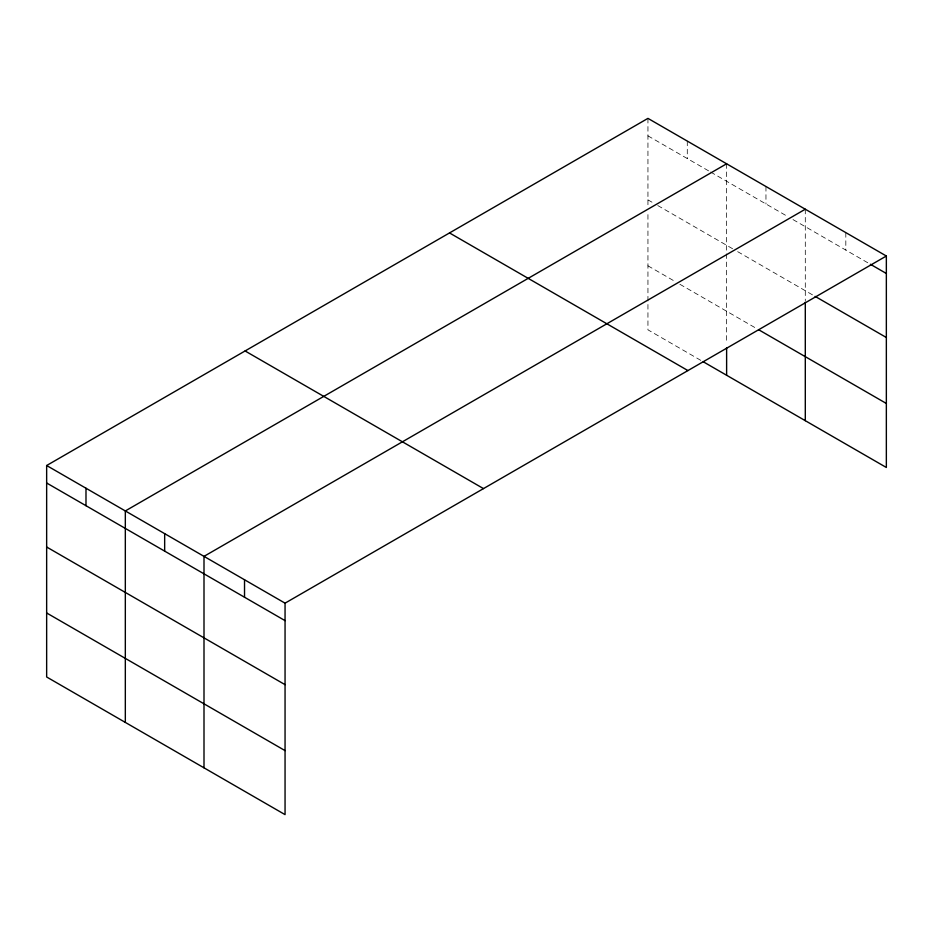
<?xml version="1.0" encoding="UTF-8"?>
<svg xmlns="http://www.w3.org/2000/svg" width="933" height="933" viewBox="0 0 933 933"><rect width="100%" height="100%" fill="white"/><g stroke="black" fill="none" stroke-linecap="round" stroke-linejoin="round"><path stroke-width="0.7" stroke-dasharray="4.67 3.5" d="M647.945 135.845L709.407 171.322M710.631 172.034L788.082 216.748M793.003 219.582L869.159 263.561M647.945 199.86L652.855 202.694M657.777 205.54L732.767 248.831M737.676 251.665L812.655 294.956M647.945 265.812L674.991 281.428M679.9 284.273L757.351 328.976M700.8 360.348L647.945 329.839L647.945 212.759M845.823 232.609L845.823 250.079M805.296 209.214L805.296 300.741M765.958 186.507L765.958 203.977M726.62 163.788L726.62 252.446M726.62 253.881L726.62 343.251M687.283 141.081L687.283 158.552M647.945 118.374L647.945 207.021"/><path stroke-width="1.4" d="M46.65 465.52L285.055 603.161L285.055 814.626L46.65 676.985L46.65 465.52L647.945 118.374L886.35 256.015L886.35 467.48L703.26 361.771M726.62 163.788L125.325 510.946L125.325 722.41M805.296 209.214L204 556.371L204 767.836M285.055 603.161L886.35 256.015M870.384 264.261L886.35 273.486M815.115 296.379L886.35 337.501M758.576 329.687L886.35 403.464M449.519 232.935L687.924 370.576M245.076 350.96L483.481 488.6M46.65 482.991L285.055 620.632M46.65 547.006L285.055 684.659M46.65 612.969L285.055 750.61M805.296 302.175L805.296 420.678M726.62 347.612L726.62 375.253M244.528 579.766L244.528 597.237M164.663 533.653L164.663 551.123M85.988 488.239L85.988 505.698"/></g></svg>
